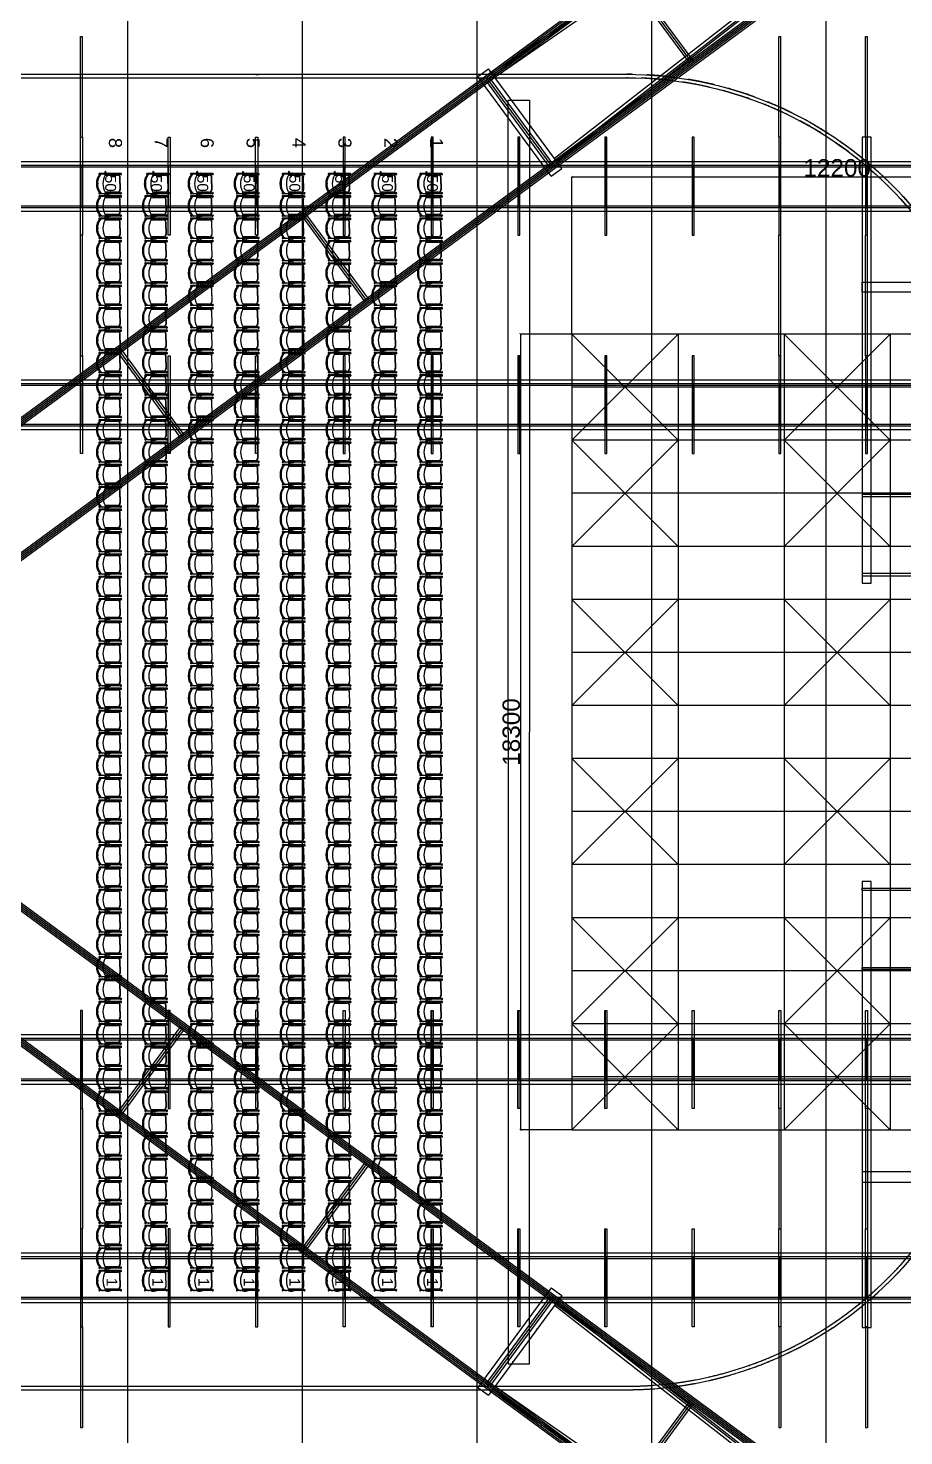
# Model space of a CAD drawing. Header units: millimetres. Extents: x -76108 to 202332, y 27411 to 140378.
# Drawn here: x 126506 to 146641, y 67913 to 100288 of the extents above; entities that cross this region are included whole.
import ezdxf

# ---------------------------------------------------------------- set-up
doc = ezdxf.new("R2010")
doc.units = ezdxf.units.MM
doc.header["$LTSCALE"] = 100
doc.linetypes.add('HIDDEN', pattern=[9.525, 6.35, -3.175])
doc.layers.get('0').update_dxf_attribs({"linetype": 'CONTINUOUS'})
doc.layers.get('Defpoints').update_dxf_attribs({"linetype": 'CONTINUOUS'})
for name, color, linetype in [('BELYS_BRYGGA', 7, 'CONTINUOUS'), ('LINFACKVERK', 84, 'CONTINUOUS'), ('LINOR_HÄNG', 40, 'CONTINUOUS'), ('Parkettstolar', 8, 'CONTINUOUS'), ('RINK', 5, 'CONTINUOUS'), ('STAGE 1', 4, 'CONTINUOUS')]:
    doc.layers.add(name, color=color, linetype=linetype)
doc.styles.add('ARIAL', font='arial.ttf')
doc.dimstyles.new('POINT-BH90', dxfattribs={"dimtxt": 250, "dimasz": 50, "dimexe": 2, "dimexo": 1.5, "dimgap": 2, "dimtad": 1, "dimdec": 0, "dimzin": 0, "dimdsep": 46, "dimtxsty": 'STANDARD', "dimblk1": 'ARCHTICK', "dimblk2": 'ARCHTICK', "dimsah": 1, "dimcen": 1.5, "dimadec": 0, "dimazin": 0, "dimtfac": 1, "dimtdec": 0, "dimtix": 1, "dimtmove": 0, "dimatfit": 3, "dimldrblk": 'ARCHTICK', "dimfxl": 1, "dimtolj": 1, "dimtzin": 0, "dimarcsym": 0})

# ---------------------------------------------------------------- blocks, each defined once
blk = doc.blocks.new('sarg')
at = {"layer": 'RINK'}
blk.add_line((131800, 99214), (131740, 99214), dxfattribs=at)
for points in [[(118753, 99226), (140269, 99226, -0.414214), (148849, 90646), (148849, 84100)], [(118753, 99146), (140269, 99146, -0.414214), (148769, 90646), (148769, 84100)], [(118753, 69054), (140269, 69054, 0.414214), (148769, 77554), (148769, 84100)], [(118753, 68974), (140269, 68974, 0.414214), (148849, 77554), (148849, 84100)]]:
    blk.add_lwpolyline(points, format="xyb", dxfattribs=at)
blk = doc.blocks.new('Parkettstolar')
at = {"layer": 'Parkettstolar'}
for p, q in [((3011, 1643), (3011, 1605)), ((3012, 1676), (3012, 1692)), ((3012, 1674), (3012, 1675)), ((3012, 1675), (3014, 1675)), ((3014, 1674), (3012, 1674)), ((3012, 1674), (3012, 1665)), ((3013, 1648), (3013, 1650)), ((3013, 1642), (3013, 1598)), ((3014, 1675), (3014, 1666)), ((3020, 1695), (3015, 1695)), ((3020, 1678), (3015, 1678)), ((3020, 1676), (3015, 1676)), ((3016, 1665), (3015, 1665)), ((3016, 1663), (3015, 1663)), ((3016, 1604), (3016, 1644)), ((3020, 1670), (3018, 1670)), ((3018, 1670), (3018, 1660)), ((3020, 1754), (3020, 1808)), ((3020, 1578), (3020, 1754)), ((3026, 1754), (3025, 1732)), ((3025, 1732), (3029, 1690)), ((3039, 1680), (3042, 1680)), ((3042, 1680), (3053, 1686)), ((3042, 1680), (3042, 1566)), ((3047, 1683), (3047, 1565)), ((3053, 1400), (3053, 1685)), ((3448, 1685), (3448, 1400)), ((3453, 1683), (3453, 1400)), ((3460, 1680), (3460, 1660)), ((3460, 1660), (3460, 1648)), ((3460, 1648), (3460, 1566)), ((3476, 1732), (3471, 1690)), ((3474, 1754), (3476, 1732)), ((3482, 1808), (3482, 1811)), ((3482, 1754), (3482, 1808)), ((3482, 1334), (3482, 1754)), ((3482, 1695), (3487, 1695)), ((3482, 1678), (3487, 1678)), ((3482, 1676), (3487, 1676)), ((3482, 1670), (3484, 1670)), ((3484, 1670), (3484, 1659)), ((3484, 1659), (3484, 1657)), ((3484, 1657), (3484, 1658)), ((3484, 1658), (3486, 1651)), ((3486, 1661), (3487, 1661)), ((3486, 1651), (3486, 1650)), ((3486, 1650), (3489, 1642)), ((3486, 1644), (3486, 1604)), ((3488, 1662), (3488, 1675)), ((3489, 1642), (3489, 1601)), ((3490, 1692), (3490, 1692)), ((3490, 1692), (3490, 1662)), ((3490, 1683), (3529, 1683)), ((3529, 1675), (3490, 1675)), ((3490, 1642), (3490, 1605)), ((3529, 1683), (3530, 1685)), ((3529, 1683), (3529, 1675)), ((3530, 1685), (3532, 1685)), ((3530, 1673), (3530, 1675)), ((3532, 1673), (3530, 1673)), ((3532, 1685), (3532, 1673)), ((3016, 1604), (3016, 1602)), ((3016, 1604), (3016, 1596)), ((3016, 1602), (3018, 1598)), ((3016, 1596), (3016, 1594)), ((3016, 1594), (3017, 1592)), ((3018, 1328), (3017, 1318)), ((3018, 1598), (3018, 1598)), ((3019, 1595), (3018, 1598)), ((3018, 1598), (3018, 1598)), ((3018, 1578), (3018, 1581)), ((3020, 1578), (3018, 1578)), ((3020, 1593), (3019, 1595)), ((3020, 1330), (3020, 1578)), ((3042, 1566), (3045, 1566)), ((3042, 1566), (3045, 1566)), ((3042, 1551), (3042, 1421)), ((3042, 1551), (3045, 1551)), ((3042, 1421), (3048, 1421)), ((3048, 1406), (3042, 1406)), ((3042, 1406), (3042, 1334)), ((3043, 1328), (3044, 1318)), ((3047, 1565), (3048, 1554)), ((3048, 1554), (3048, 1400)), ((3048, 1421), (3048, 1406)), ((3251, 1345), (3108, 1345)), ((3251, 1339), (3108, 1339)), ((3251, 1345), (3393, 1345)), ((3251, 1339), (3393, 1339)), ((3460, 1421), (3453, 1421)), ((3460, 1406), (3453, 1406)), ((3460, 1566), (3456, 1566)), ((3460, 1551), (3456, 1551)), ((3460, 1551), (3460, 1421)), ((3460, 1406), (3460, 1334)), ((3482, 1578), (3484, 1578)), ((3484, 1585), (3486, 1588)), ((3484, 1581), (3484, 1585)), ((3484, 1578), (3484, 1581)), ((3486, 1604), (3486, 1596)), ((3489, 1601), (3489, 1600)), ((3489, 1600), (3489, 1598))]:
    blk.add_line(p, q, dxfattribs=at)
for centre, radius, start, end in [((3020, 1643), 9.19, 146.7182, 182.4042), ((3015, 1692), 2.94, 10.2041, 178.2306), ((3015, 1675), 3.06, 89.685, 165.2026), ((3014, 1666), 2.82, 169.7616, 273.4), ((3033, 1650), 20, 147.6896, 181.398), ((3031, 1642), 18, 149.4013, 179.8709), ((3015, 1675), 0.944, 86.581, 179.3999), ((3015, 1666), 1, 177.8608, 269.9018), ((3030, 1817), 14.6, 339.0012, 226.6339), ((2943, 1679), 77.3, 338.7375, 344.3392), ((3022, 1662), 6.85, 135.5881, 222.5879), ((3015, 1666), 1, 4.0925, 6.3343), ((3027, 1643), 11.2, 137.1892, 182.2417), ((3031, 1654), 12.9, 152.1729, 207.8271), ((3031, 1811), 11.4, 358.7056, 193.6586), ((3030, 1810), 11.1, 356.9282, 192.8049), ((3115, 1749), 95.1, 139.6505, 176.827), ((3114, 1730), 90.6, 129.0891, 164.8727), ((3041, 1692), 12.8, 192.9605, 258.7149), ((3235, 1595), 289, 86.8088, 131.8299), ((3249, 1330), 406, 60.7801, 118.9322), ((3251, 1522), 340, 55.2185, 124.7815), ((3250, 2127), 279, 256.5612, 283.5019), ((3251, 2096), 246, 256.6758, 283.3239), ((3271, 1608), 276, 46.9279, 94.2403), ((3396, 1737), 79.6, 356.0088, 52.6561), ((3458, 1694), 13.7, 218.2017, 342.8594), ((3472, 1817), 14.6, 313.3596, 200.9615), ((3470, 1654), 12, 150.697, 209.303), ((3470, 1811), 11.4, 346.3414, 181.2945), ((3471, 1810), 11.1, 347.1951, 183.0733), ((3410, 1758), 72.1, 356.9817, 46.0988), ((3470, 1654), 13.4, 333.3232, 26.6768), ((3478, 1662), 7.65, 325.6086, 43.2562), ((3486, 1663), 3.37, 267.0115, 351.1158), ((3467, 1649), 21.8, 356.3589, 30.3536), ((3487, 1692), 2.86, 359.7149, 92.7369), ((3487, 1675), 3, 3.022, 90), ((3487, 1675), 0.847, 352.0346, 100.9875), ((3487, 1662), 0.947, 266.7935, 0.1845), ((3479, 1642), 11.5, 2.5458, 30.6741), ((3019, 1605), 8.32, 176.4708, 215.1415), ((3035, 1599), 22, 182.8524, 210.856), ((3022, 1586), 7, 165.4392, 225.5287), ((2998, 1579), 19.5, 3.1779, 25.5091), ((3007, 1584), 12.1, 3.557, 41.6171), ((3024, 1559), 6.43, 132.4532, 227.5468), ((3031, 1319), 13.5, 184.5117, 355.4883), ((3031, 1327), 13.6, 150.8768, 177.3617), ((3022, 1586), 7, 238.2479, 238.3272), ((3031, 1331), 11.1, 172.6008, 7.3992), ((3031, 1332), 11, 181.2841, 5.9482), ((3029, 1327), 14.6, 1.8626, 28.3475), ((3045, 1563), 3, 336.9468, 90), ((3045, 1554), 3, 270, 0), ((3109, 1400), 61.1, 179.6473, 271.0065), ((3108, 1400), 55, 180.06, 275.617), ((3391, 1400), 61.7, 268.4245, 358.3725), ((3392, 1401), 55.8, 269.165, 359.1076), ((3456, 1563), 3.66, 96.2783, 158.2598), ((3457, 1556), 4.53, 162.9156, 163.7685), ((3457, 1556), 4.53, 197.0844, 252.9156), ((3525, 1315), 68.1, 164.505, 177.9188), ((3471, 1319), 13.5, 184.5117, 355.4883), ((3471, 1332), 11.1, 173.4052, 10.3942), ((3489, 1593), 7.79, 137.8878, 183.1821), ((3494, 1583), 12.1, 146.1221, 185.0522), ((3477, 1559), 6.8, 316.2443, 44.5117), ((3437, 1319), 46.8, 359.0072, 18.569), ((3476, 1604), 9.58, 318.3404, 358.7868), ((3477, 1596), 9.01, 321.0699, 0), ((3478, 1586), 7.42, 317.6042, 13.8425), ((3466, 1599), 22.2, 329.5762, 3.3915), ((3481, 1606), 9.5, 329.1251, 4.7825)]:
    blk.add_arc(centre, radius, start, end, dxfattribs=at)
blk = doc.blocks.new('_ARCHTICK')
at = {"color": 0, "linetype": 'ByBlock', "const_width": 0.15}
blk.add_lwpolyline([(-0.5, -0.5), (0.5, 0.5)], dxfattribs=at)
blk = doc.blocks.new('*D66')
at = {"layer": 'Defpoints', "color": 0, "transparency": 16777216}
for p in [(151209, 96867), (139009, 93250), (151209, 93250)]:
    blk.add_point(p, dxfattribs=at)
at = {"layer": 'STAGE 1', "color": 0, "lineweight": -2, "transparency": 16777216}
for p, q in [((139009, 93252), (139009, 96869)), ((139009, 96867), (151209, 96867)), ((151209, 93252), (151209, 96869))]:
    blk.add_line(p, q, dxfattribs=at)
at = {"layer": 'STAGE 1', "color": 0, "lineweight": -2, "transparency": 16777216, "xscale": 50, "yscale": 50, "zscale": 50, "rotation": 180}
blk.add_blockref('_ARCHTICK', (139009, 96867), dxfattribs=at)
at = {"layer": 'STAGE 1', "color": 0, "lineweight": -2, "transparency": 16777216, "xscale": 50, "yscale": 50, "zscale": 50}
blk.add_blockref('_ARCHTICK', (151209, 96867), dxfattribs=at)
at = {"layer": 'STAGE 1', "color": 0, "transparency": 16777216, "insert": (145109, 97073), "char_height": 250, "attachment_point": 5, "style": 'ARIAL'}
blk.add_mtext('\\A1;{\\H1.6x;12200}', dxfattribs=at)
blk = doc.blocks.new('*D67')
at = {"layer": 'Defpoints', "color": 0, "transparency": 16777216}
for p in [(139009, 93250), (137823, 74950), (139009, 74950)]:
    blk.add_point(p, dxfattribs=at)
at = {"layer": 'STAGE 1', "color": 0, "lineweight": -2, "transparency": 16777216}
for p, q in [((139007, 93250), (137821, 93250)), ((137823, 93250), (137823, 74950)), ((139007, 74950), (137821, 74950))]:
    blk.add_line(p, q, dxfattribs=at)
at = {"layer": 'STAGE 1', "color": 0, "lineweight": -2, "transparency": 16777216, "xscale": 50, "yscale": 50, "zscale": 50}
for p, rotation in [((137823, 93250), 90), ((137823, 74950), 270)]:
    blk.add_blockref('_ARCHTICK', p, dxfattribs=dict(at, rotation=rotation))
at = {"layer": 'STAGE 1', "color": 0, "transparency": 16777216, "insert": (137616, 84100), "char_height": 250, "attachment_point": 5, "rotation": 90, "style": 'ARIAL'}
blk.add_mtext('\\A1;{\\H1.6x;18300}', dxfattribs=at)

msp = doc.modelspace()

# ---------------------------------------------------------------- linework, layer by layer
at = {"layer": 'BELYS_BRYGGA'}
for p, q in [((127711.2, 97777), (127711.2, 100093.7)), ((127711.2, 100093.7), (127759.2, 100093.7)), ((127759.2, 97777), (127759.2, 100093.7)), ((143766.7, 97777), (143766.7, 100093.7)), ((143766.7, 100093.7), (143814.7, 100093.7)), ((143814.7, 97777), (143814.7, 100093.7)), ((145760.1, 97777), (145760.1, 100093.7)), ((145760.1, 100093.7), (145808.1, 100093.7)), ((145808.1, 97777), (145808.1, 100093.7)), ((135778.7, 97777), (135778.7, 97135.5)), ((137775.8, 97777), (137775.8, 97135.5)), ((139772.9, 97777), (139772.9, 97135.5)), ((87542.7, 97135.5), (149813, 97135.5)), ((87692.2, 97223.4), (149813, 97223.4)), ((127724.6, 96165), (127724.6, 97135.5)), ((129736.8, 96165), (129736.8, 97135.5)), ((131749.1, 96165), (131749.1, 97135.5)), ((133782.6, 96165), (133782.6, 97135.5)), ((135793.1, 96165), (135793.1, 97135.5)), ((137790.2, 96165), (137790.2, 97135.5)), ((139787.3, 96165), (139787.3, 97135.5)), ((141786.9, 96165), (141786.9, 97135.5)), ((143780.3, 96165), (143780.3, 97135.5)), ((145773.7, 96165), (145773.7, 97135.5)), ((87692.2, 97095.6), (149813, 97095.6)), ((87542.7, 96165), (149813, 96165)), ((87692.2, 96204.9), (149813, 96204.9)), ((135778.7, 95523.5), (135778.7, 96165)), ((137775.8, 95523.5), (137775.8, 96165)), ((139772.9, 95523.5), (139772.9, 96165)), ((87692.2, 96077.1), (149813, 96077.1)), ((127711.2, 92755.3), (127711.2, 95523.5)), ((127759.2, 92755.3), (127759.2, 95523.5)), ((143766.7, 92755.3), (143766.7, 95523.5)), ((143814.7, 92755.3), (143814.7, 95523.5)), ((145760.1, 92755.3), (145760.1, 95523.5)), ((145808.1, 92755.3), (145808.1, 95523.5)), ((135778.7, 92755.3), (135778.7, 92113.8)), ((137775.8, 92755.3), (137775.8, 92113.8)), ((139772.9, 92755.3), (139772.9, 92113.8)), ((87542.7, 92113.8), (149813, 92113.8)), ((87692.2, 92201.7), (149813, 92201.7)), ((87692.2, 92073.9), (149813, 92073.9)), ((127724.6, 91143.3), (127724.6, 92113.8)), ((129736.8, 91143.3), (129736.8, 92113.8)), ((131749.1, 91143.3), (131749.1, 92113.8)), ((133782.6, 91143.3), (133782.6, 92113.8)), ((135793.1, 91143.3), (135793.1, 92113.8)), ((137790.2, 91143.3), (137790.2, 92113.8)), ((139787.3, 91143.3), (139787.3, 92113.8)), ((141786.9, 91143.3), (141786.9, 92113.8)), ((143780.3, 91143.3), (143780.3, 92113.8)), ((145773.7, 91143.3), (145773.7, 92113.8)), ((87542.7, 91143.3), (149813, 91143.3)), ((87692.2, 91183.3), (149813, 91183.3)), ((87692.2, 91055.4), (149813, 91055.4)), ((135778.7, 90501.8), (135778.7, 91143.3)), ((137775.8, 90501.8), (137775.8, 91143.3)), ((139772.9, 90501.8), (139772.9, 91143.3)), ((135778.7, 77698.2), (135778.7, 77056.7)), ((137775.8, 77698.2), (137775.8, 77056.7)), ((139772.9, 77698.2), (139772.9, 77056.7)), ((87542.7, 77056.7), (149813, 77056.7)), ((87692.2, 77144.6), (149813, 77144.6)), ((127724.6, 77056.7), (127724.6, 76086.2)), ((129736.8, 77056.7), (129736.8, 76086.2)), ((131749.1, 77056.7), (131749.1, 76086.2)), ((133782.6, 77056.7), (133782.6, 76086.2)), ((135793.1, 77056.7), (135793.1, 76086.2)), ((137790.2, 77056.7), (137790.2, 76086.2)), ((139787.3, 77056.7), (139787.3, 76086.2)), ((141786.9, 77056.7), (141786.9, 76086.2)), ((143780.3, 77056.7), (143780.3, 76086.2)), ((145773.7, 77056.7), (145773.7, 76086.2)), ((87692.2, 77016.7), (149813, 77016.7)), ((87542.7, 76086.2), (149813, 76086.2)), ((87692.2, 76126.1), (149813, 76126.1)), ((135778.7, 75444.7), (135778.7, 76086.2)), ((137775.8, 75444.7), (137775.8, 76086.2)), ((139772.9, 75444.7), (139772.9, 76086.2)), ((87692.2, 75998.3), (149813, 75998.3)), ((127711.2, 75444.7), (127711.2, 72676.5)), ((127759.2, 75444.7), (127759.2, 72676.5)), ((143766.7, 75444.7), (143766.7, 72676.5)), ((143814.7, 75444.7), (143814.7, 72676.5)), ((145760.1, 75444.7), (145760.1, 72676.5)), ((145808.1, 75444.7), (145808.1, 72676.5)), ((135778.7, 72676.5), (135778.7, 72035)), ((137775.8, 72676.5), (137775.8, 72035)), ((139772.9, 72676.5), (139772.9, 72035)), ((87542.7, 72035), (149813, 72035)), ((87692.2, 72122.9), (149813, 72122.9)), ((87692.2, 71995.1), (149813, 71995.1)), ((127724.6, 72035), (127724.6, 71064.5)), ((129736.8, 72035), (129736.8, 71064.5)), ((131749.1, 72035), (131749.1, 71064.5)), ((133782.6, 72035), (133782.6, 71064.5)), ((135793.1, 72035), (135793.1, 71064.5)), ((137790.2, 72035), (137790.2, 71064.5)), ((139787.3, 72035), (139787.3, 71064.5)), ((141786.9, 72035), (141786.9, 71064.5)), ((143780.3, 72035), (143780.3, 71064.5)), ((145773.7, 72035), (145773.7, 71064.5)), ((87542.7, 71064.5), (149813, 71064.5)), ((87692.2, 71104.4), (149813, 71104.4)), ((87692.2, 70976.6), (149813, 70976.6)), ((135778.7, 70423), (135778.7, 71064.5)), ((137775.8, 70423), (137775.8, 71064.5)), ((139772.9, 70423), (139772.9, 71064.5)), ((127711.2, 70423), (127711.2, 68106.3)), ((127759.2, 70423), (127759.2, 68106.3)), ((143766.7, 70423), (143766.7, 68106.3)), ((143814.7, 70423), (143814.7, 68106.3)), ((145760.1, 70423), (145760.1, 68106.3)), ((145808.1, 70423), (145808.1, 68106.3)), ((127711.2, 68106.3), (127759.2, 68106.3)), ((143766.7, 68106.3), (143814.7, 68106.3)), ((145760.1, 68106.3), (145808.1, 68106.3))]:
    msp.add_line(p, q, dxfattribs=at)
for points in [[(137544, 84100), (137544, 98631), (138036.5, 98631), (138036.5, 84100)], [(137544, 84100), (137544, 69569), (138036.5, 69569), (138036.5, 84100)]]:
    msp.add_lwpolyline(points, dxfattribs=at)
for points in [[(127711.2, 97777), (127759.2, 97777), (127759.2, 95523.5), (127711.2, 95523.5)], [(129723.5, 97777), (129771.5, 97777), (129771.5, 95523.5), (129723.5, 95523.5)], [(131735.7, 97777), (131783.7, 97777), (131783.7, 95523.5), (131735.7, 95523.5)], [(133796, 97777), (133748, 97777), (133748, 95523.5), (133796, 95523.5)], [(135817.1, 97777), (135769.1, 97777), (135769.1, 95523.5), (135817.1, 95523.5)], [(137814.2, 97777), (137766.2, 97777), (137766.2, 95523.5), (137814.2, 95523.5)], [(139811.3, 97777), (139763.3, 97777), (139763.3, 95523.5), (139811.3, 95523.5)], [(141821.3, 97777), (141773.4, 97777), (141773.4, 95523.5), (141821.3, 95523.5)], [(143814.7, 97777), (143766.7, 97777), (143766.7, 95523.5), (143814.7, 95523.5)], [(145681.6, 97777), (145681.6, 87520.7), (145886.6, 87520.7), (145886.6, 97777)], [(145808.1, 97777), (145760.1, 97777), (145760.1, 95523.5), (145808.1, 95523.5)], [(151580.5, 94215.9), (145686.4, 94215.9), (145686.4, 94449.4), (151580.5, 94449.4)], [(127711.2, 92755.3), (127759.2, 92755.3), (127759.2, 90501.8), (127711.2, 90501.8)], [(129723.5, 92755.3), (129771.5, 92755.3), (129771.5, 90501.8), (129723.5, 90501.8)], [(131735.7, 92755.3), (131783.7, 92755.3), (131783.7, 90501.8), (131735.7, 90501.8)], [(133796, 92755.3), (133748, 92755.3), (133748, 90501.8), (133796, 90501.8)], [(135817.1, 92755.3), (135769.1, 92755.3), (135769.1, 90501.8), (135817.1, 90501.8)], [(137814.2, 92755.3), (137766.2, 92755.3), (137766.2, 90501.8), (137814.2, 90501.8)], [(139811.3, 92755.3), (139763.3, 92755.3), (139763.3, 90501.8), (139811.3, 90501.8)], [(141821.3, 92755.3), (141773.4, 92755.3), (141773.4, 90501.8), (141821.3, 90501.8)], [(143814.7, 92755.3), (143766.7, 92755.3), (143766.7, 90501.8), (143814.7, 90501.8)], [(145808.1, 92755.3), (145760.1, 92755.3), (145760.1, 90501.8), (145808.1, 90501.8)], [(145681.6, 89563.9), (145681.6, 89515.9), (154064.6, 89515.9), (154064.6, 89563.9)], [(145681.6, 87742), (145681.6, 87694), (154064.6, 87694), (154064.6, 87742)], [(145681.6, 80661.6), (145681.6, 70405.2), (145886.6, 70405.2), (145886.6, 80661.6)], [(145681.6, 80458), (145681.6, 80506), (154064.6, 80506), (154064.6, 80458)], [(145681.6, 78636.1), (145681.6, 78684.1), (154064.6, 78684.1), (154064.6, 78636.1)], [(127711.2, 75444.7), (127759.2, 75444.7), (127759.2, 77698.2), (127711.2, 77698.2)], [(129723.5, 75444.7), (129771.5, 75444.7), (129771.5, 77698.2), (129723.5, 77698.2)], [(131735.7, 75444.7), (131783.7, 75444.7), (131783.7, 77698.2), (131735.7, 77698.2)], [(133796, 75444.7), (133748, 75444.7), (133748, 77698.2), (133796, 77698.2)], [(135817.1, 75444.7), (135769.1, 75444.7), (135769.1, 77698.2), (135817.1, 77698.2)], [(137814.2, 75444.7), (137766.2, 75444.7), (137766.2, 77698.2), (137814.2, 77698.2)], [(139811.3, 75444.7), (139763.3, 75444.7), (139763.3, 77698.2), (139811.3, 77698.2)], [(141821.3, 75444.7), (141773.4, 75444.7), (141773.4, 77698.2), (141821.3, 77698.2)], [(143814.7, 75444.7), (143766.7, 75444.7), (143766.7, 77698.2), (143814.7, 77698.2)], [(145808.1, 75444.7), (145760.1, 75444.7), (145760.1, 77698.2), (145808.1, 77698.2)], [(151580.5, 73984.1), (145686.4, 73984.1), (145686.4, 73750.6), (151580.5, 73750.6)], [(127711.2, 70423), (127759.2, 70423), (127759.2, 72676.5), (127711.2, 72676.5)], [(129723.5, 70423), (129771.5, 70423), (129771.5, 72676.5), (129723.5, 72676.5)], [(131735.7, 70423), (131783.7, 70423), (131783.7, 72676.5), (131735.7, 72676.5)], [(133796, 70423), (133748, 70423), (133748, 72676.5), (133796, 72676.5)], [(135817.1, 70423), (135769.1, 70423), (135769.1, 72676.5), (135817.1, 72676.5)], [(137814.2, 70423), (137766.2, 70423), (137766.2, 72676.5), (137814.2, 72676.5)], [(139811.3, 70423), (139763.3, 70423), (139763.3, 72676.5), (139811.3, 72676.5)], [(141821.3, 70423), (141773.4, 70423), (141773.4, 72676.5), (141821.3, 72676.5)], [(143814.7, 70423), (143766.7, 70423), (143766.7, 72676.5), (143814.7, 72676.5)], [(145808.1, 70423), (145760.1, 70423), (145760.1, 72676.5), (145808.1, 72676.5)]]:
    msp.add_lwpolyline(points, close=True, dxfattribs=at)
at = {"layer": 'LINFACKVERK'}
for p, q in [((160195.4, 116222.7), (75740.7, 54110.9)), ((160217.4, 116192.8), (75762.7, 54081)), ((160239.4, 116162.9), (75784.6, 54051.1)), ((160261.4, 116133), (75806.6, 54021.2)), ((160283.4, 116103.1), (75828.6, 53991.3)), ((161676.6, 53991.3), (77221.8, 116103.1)), ((161698.6, 54021.2), (77243.8, 116133)), ((161720.6, 54051.1), (77265.8, 116162.9)), ((161742.6, 54081), (77287.8, 116192.8)), ((161764.6, 54110.9), (77309.8, 116222.7)), ((160693.1, 115546.1), (137169.2, 99242.1)), ((160722.7, 115505.8), (137191.2, 99212.2)), ((160752.3, 115465.5), (137235.1, 99152.4)), ((161185.7, 114876.2), (138606.4, 97287.9)), ((161215.3, 114835.9), (138650.3, 97228.1)), ((161245, 114795.6), (138672.3, 97198.2)), ((160195.4, 51977.3), (75740.7, 114089.1)), ((160217.4, 52007.2), (75762.7, 114119)), ((160239.4, 52037.1), (75784.6, 114148.9)), ((160261.4, 52067), (75806.6, 114178.8)), ((160283.4, 52096.9), (75828.6, 114208.7)), ((161676.6, 114208.7), (77221.8, 52096.9)), ((161698.6, 114178.8), (77243.8, 52067)), ((161720.6, 114148.9), (77265.8, 52037.1)), ((161742.6, 114119), (77287.8, 52007.2)), ((161764.6, 114089.1), (77309.8, 51977.3)), ((141716.5, 99483), (140257.3, 101467.1)), ((141756.7, 99512.7), (140297.5, 101496.8)), ((141797, 99542.3), (140337.8, 101526.4)), ((136846.3, 99174.8), (137087.9, 99352.5)), ((138533.9, 96880.1), (136846.3, 99174.8)), ((138489.2, 97109.6), (137030, 99093.7)), ((138529.5, 97139.2), (137070.3, 99123.3)), ((138775.5, 97057.9), (137087.9, 99352.5)), ((138569.8, 97168.8), (137110.6, 99152.9)), ((138533.9, 96880.1), (138775.5, 97057.9)), ((134255.7, 93996.1), (132796.5, 95980.2)), ((134296, 94025.7), (132836.8, 96009.8)), ((134336.3, 94055.3), (132877.1, 96039.4)), ((130092.5, 90934.3), (128633.3, 92918.4)), ((130012, 90875), (128552.8, 92859.1)), ((130052.2, 90904.7), (128593, 92888.7)), ((130012, 77325), (128552.8, 75340.9)), ((130052.2, 77295.3), (128593, 75311.3)), ((130092.5, 77265.7), (128633.3, 75281.6)), ((134255.7, 74203.9), (132796.5, 72219.8)), ((134296, 74174.3), (132836.8, 72190.2)), ((134336.3, 74144.7), (132877.1, 72160.6)), ((138533.9, 71319.9), (136846.3, 69025.2)), ((138533.9, 71319.9), (138775.5, 71142.1)), ((138489.2, 71090.4), (137030, 69106.3)), ((138529.5, 71060.8), (137070.3, 69076.7)), ((138775.5, 71142.1), (137087.9, 68847.5)), ((138569.8, 71031.2), (137110.6, 69047.1)), ((161185.7, 53323.8), (138606.4, 70912.1)), ((161215.3, 53364.1), (138650.3, 70971.9)), ((161245, 53404.4), (138672.3, 71001.8)), ((136846.3, 69025.2), (137087.9, 68847.5)), ((160722.7, 52694.2), (137191.2, 68987.8)), ((160752.3, 52734.5), (137235.1, 69047.6)), ((160693.1, 52653.9), (137169.2, 68957.9)), ((141716.5, 68717), (140257.3, 66732.9)), ((141756.7, 68687.3), (140297.5, 66703.2)), ((141797, 68657.7), (140337.8, 66673.6))]:
    msp.add_line(p, q, dxfattribs=at)
for p in [(137650.5, 98587.6), (138213, 97822.7), (138213, 70377.3), (137650.5, 69612.4)]:
    msp.add_point(p, dxfattribs=at)
at = {"layer": 'LINOR_HÄNG'}
for p, q in [((128790.1, 136831.3), (128790.1, 31368.7)), ((132805.1, 135765.9), (132805.1, 32434.1)), ((136820.1, 134557.3), (136820.1, 33642.7)), ((140835.1, 132723), (140835.1, 35477)), ((144850.1, 130730.1), (144850.1, 37469.9))]:
    msp.add_line(p, q, dxfattribs=at)
at = {"layer": 'RINK', "linetype": 'HIDDEN'}
for points in [[(118752.6, 99226.5), (140268.6, 99226.5, -0.4142136), (148848.6, 90646.5), (148848.6, 84100)], [(118752.6, 99146.5), (140268.6, 99146.5, -0.4142136), (148768.6, 90646.5), (148768.6, 84100)], [(118752.6, 69053.5), (140268.6, 69053.5, 0.4142136), (148768.6, 77553.5), (148768.6, 84100)], [(118752.6, 68973.5), (140268.6, 68973.5, 0.4142136), (148848.6, 77553.5), (148848.6, 84100)]]:
    msp.add_lwpolyline(points, format="xyb", dxfattribs=at)
at = {"layer": 'STAGE 1'}
for p, q in [((139008.6, 93250), (139008.6, 74950)), ((151208.6, 93250), (139008.6, 93250)), ((139008.6, 93250), (141448.6, 90810)), ((139008.6, 90810), (141448.6, 93250)), ((139008.6, 93250), (139008.6, 84100)), ((141448.6, 93250), (141448.6, 74950)), ((143888.6, 93250), (143888.6, 74950)), ((143888.6, 93250), (146328.6, 90810)), ((143888.6, 90810), (146328.6, 93250)), ((146328.6, 93250), (146328.6, 74950)), ((151208.6, 92030), (139008.6, 92030)), ((151208.6, 90810), (139008.6, 90810)), ((139008.6, 90810), (141448.6, 88370)), ((139008.6, 88370), (141448.6, 90810)), ((143888.6, 90810), (146328.6, 88370)), ((143888.6, 88370), (146328.6, 90810)), ((151208.6, 89590), (139008.6, 89590)), ((151208.6, 88370), (139008.6, 88370)), ((151208.6, 87150), (139008.6, 87150)), ((139008.6, 87150), (141448.6, 84710)), ((139008.6, 84710), (141448.6, 87150)), ((143888.6, 87150), (146328.6, 84710)), ((143888.6, 84710), (146328.6, 87150)), ((151208.6, 85930), (139008.6, 85930)), ((139008.6, 85320), (139008.6, 84100)), ((151208.6, 84710), (139008.6, 84710)), ((151208.6, 83490), (139008.6, 83490)), ((139008.6, 83490), (141448.6, 81050)), ((139008.6, 81050), (141448.6, 83490)), ((143888.6, 83490), (146328.6, 81050)), ((143888.6, 81050), (146328.6, 83490)), ((151208.6, 82270), (139008.6, 82270)), ((151208.6, 81050), (139008.6, 81050)), ((151208.6, 79830), (139008.6, 79830)), ((139008.6, 79830), (141448.6, 77390)), ((139008.6, 77390), (141448.6, 79830)), ((143888.6, 79830), (146328.6, 77390)), ((143888.6, 77390), (146328.6, 79830)), ((151208.6, 78610), (139008.6, 78610)), ((151208.6, 77390), (139008.6, 77390)), ((139008.6, 77390), (141448.6, 74950)), ((139008.6, 74950), (141448.6, 77390)), ((143888.6, 77390), (146328.6, 74950)), ((143888.6, 74950), (146328.6, 77390)), ((151208.6, 76170), (139008.6, 76170)), ((139008.6, 74950), (151208.6, 74950))]:
    msp.add_line(p, q, dxfattribs=at)

# ---------------------------------------------------------------- block references
at = {"layer": 'Parkettstolar', "color": 116, "true_color": 0x136734, "rotation": 89.99999999999999}
for p in [(129961.5, 93460.7), (131061, 93460.7), (132069.5, 93460.7), (133124.5, 93460.7), (134179.5, 93460.7), (135234.5, 93460.7), (136289.5, 93460.7), (137339.5, 93460.7), (129961.5, 92946.5), (131016.5, 92946.5), (132069.5, 92946.5), (133124.5, 92946.5), (134179.5, 92946.5), (135234.5, 92946.5), (136289.5, 92946.5), (137339.5, 92946.5), (129961.5, 92432.2), (131016.5, 92432.2), (132071.5, 92432.2), (133124.5, 92432.2), (134179.5, 92432.2), (135234.5, 92432.2), (136289.5, 92432.2), (137339.5, 92432.2), (129961.5, 91917.3), (131016.5, 91917.3), (132071.5, 91917.3), (133126.5, 91917.3), (134179.5, 91917.3), (135234.5, 91917.3), (136289.5, 91917.3), (137339.5, 91917.3), (129961.5, 91402.8), (131016.5, 91402.8), (132071.5, 91402.8), (133126.5, 91402.8), (134181.5, 91402.8), (135234.5, 91402.8), (136289.5, 91402.8), (137339.5, 91402.8), (129961.5, 90888.5), (131016.5, 90888.5), (132071.5, 90888.5), (133126.5, 90888.5), (134181.5, 90888.5), (135236.5, 90888.5), (136289.5, 90888.5), (137339.5, 90888.5), (129961.5, 90373.6), (131016.5, 90373.6), (132071.5, 90373.6), (133126.5, 90373.6), (134181.5, 90373.6), (135236.5, 90373.6), (136291.5, 90373.6), (137339.5, 90373.6), (129961.5, 89858.7), (131016.5, 89858.7), (132071.5, 89858.7), (133126.5, 89858.7), (134181.5, 89858.7), (135236.5, 89858.7), (136291.5, 89858.7), (137341.5, 89858.7), (129961.5, 89343.2), (131016.5, 89343.2), (132071.5, 89343.2), (133126.5, 89343.2), (134181.5, 89343.2), (135236.5, 89343.2), (136291.5, 89343.2), (137341.5, 89343.2), (129961.5, 88828.8), (131016.5, 88828.8), (132071.5, 88828.8), (133126.5, 88828.8), (134181.5, 88828.8), (135236.5, 88828.8), (136291.5, 88828.8), (137341.5, 88828.8), (129961.5, 88314), (131016.5, 88314), (132071.5, 88314), (133126.5, 88314), (134181.5, 88314), (135236.5, 88314), (136291.5, 88314), (137341.5, 88314), (129961.5, 87799), (131016.5, 87799), (132071.5, 87799), (133126.5, 87799), (134181.5, 87799), (135236.5, 87799), (136291.5, 87799), (137341.5, 87799), (129961.5, 87284), (131016.5, 87284), (132071.5, 87284), (133126.5, 87284), (134181.5, 87284), (135236.5, 87284), (136291.5, 87284), (137341.5, 87284), (129961.5, 86769), (131016.5, 86769), (132071.5, 86769), (133126.5, 86769), (134181.5, 86769), (135236.5, 86769), (136291.5, 86769), (137341.5, 86769), (129961.5, 86254.7), (131016.5, 86254.7), (132071.5, 86254.7), (133126.5, 86254.7), (134181.5, 86254.7), (135236.5, 86254.7), (136291.5, 86254.7), (137341.5, 86254.7), (129961.5, 85739.8), (131016.5, 85739.8), (132071.5, 85739.8), (133126.5, 85739.8), (134181.5, 85739.8), (135236.5, 85739.8), (136291.5, 85739.8), (137341.5, 85739.8), (129961.5, 85225.5), (131016.5, 85225.5), (132071.5, 85225.5), (133126.5, 85225.5), (134181.5, 85225.5), (135236.5, 85225.5), (136291.5, 85225.5), (137341.5, 85225.5), (129961.5, 84711.3), (131016.5, 84711.3), (132071.5, 84711.3), (133126.5, 84711.3), (134181.5, 84711.3), (135236.5, 84711.3), (136291.5, 84711.3), (137341.5, 84711.3), (129961.5, 84196.5), (131016.5, 84196.5), (132071.5, 84196.5), (133126.5, 84196.5), (134181.5, 84196.5), (135236.5, 84196.5), (136291.5, 84196.5), (137341.5, 84196.5), (129961.5, 83682.3), (131016.5, 83682.3), (132071.5, 83682.3), (133126.5, 83682.3), (134181.5, 83682.3), (135236.5, 83682.3), (136291.5, 83682.3), (137341.5, 83682.3), (129961.5, 83167.5), (131016.5, 83167.5), (132071.5, 83167.5), (133126.5, 83167.5), (134181.5, 83167.5), (135236.5, 83167.5), (136291.5, 83167.5), (137341.5, 83167.5), (129961.5, 82653.7), (131016.5, 82653.7), (132071.5, 82653.7), (133126.5, 82653.7), (134181.5, 82653.7), (135236.5, 82653.7), (136291.5, 82653.7), (137341.5, 82653.7), (129961.5, 82139.5), (131016.5, 82139.5), (132071.5, 82139.5), (133126.5, 82139.5), (134181.5, 82139.5), (135236.5, 82139.5), (136291.5, 82139.5), (137341.5, 82139.5), (129961.5, 81625.1), (131016.5, 81625.1), (132071.5, 81625.1), (133126.5, 81625.1), (134181.5, 81625.1), (135236.5, 81625.1), (136291.5, 81625.1), (137341.5, 81625.1), (129961.5, 81110.2), (131016.5, 81110.2), (132071.5, 81110.2), (133126.5, 81110.2), (134181.5, 81110.2), (135236.5, 81110.2), (136291.5, 81110.2), (137341.5, 81110.2), (129961.5, 80595.4), (131016.5, 80595.4), (132071.5, 80595.4), (133126.5, 80595.4), (134181.5, 80595.4), (135236.5, 80595.4), (136291.5, 80595.4), (137341.5, 80595.4), (129961.5, 80080.3), (131016.5, 80080.3), (132071.5, 80080.3), (133126.5, 80080.3), (134181.5, 80080.3), (135236.5, 80080.3), (136291.5, 80080.3), (137341.5, 80080.3), (129961.5, 79566), (131016.5, 79566), (132071.5, 79566), (133126.5, 79566), (134181.5, 79566), (135236.5, 79566), (136291.5, 79566), (137341.5, 79566), (129961.5, 79051.7), (131016.5, 79051.7), (132071.5, 79051.7), (133126.5, 79051.7), (134181.5, 79051.7), (135236.5, 79051.7), (136291.5, 79051.7), (137341.5, 79051.7), (129961.5, 78537.4), (131016.5, 78537.4), (132071.5, 78537.4), (133126.5, 78537.4), (134181.5, 78537.4), (135236.5, 78537.4), (136291.5, 78537.4), (137341.5, 78537.4), (129961.5, 78022.7), (131016.5, 78022.7), (132071.5, 78022.7), (133126.5, 78022.7), (134181.5, 78022.7), (135236.5, 78022.7), (136291.5, 78022.7), (137341.5, 78022.7), (129961.5, 77508.4), (131016.5, 77508.4), (132071.5, 77508.4), (133126.5, 77508.4), (134181.5, 77508.4), (135236.5, 77508.4), (136291.5, 77508.4), (137341.5, 77508.4), (129961.5, 76993.5), (131016.5, 76993.5), (132071.5, 76993.5), (133126.5, 76993.5), (134181.5, 76993.5), (135236.5, 76993.5), (136291.5, 76993.5), (137341.5, 76993.5), (129961.5, 76478.5), (131016.5, 76478.5), (132071.5, 76478.5), (133126.5, 76478.5), (134181.5, 76478.5), (135236.5, 76478.5), (136291.5, 76478.5), (137341.5, 76478.5), (129961.5, 75963.6), (131016.5, 75963.6), (132071.5, 75963.6), (133126.5, 75963.6), (134181.5, 75963.6), (135236.5, 75963.6), (136291.5, 75963.6), (137341.5, 75963.6), (129961.5, 75448.5), (131016.5, 75448.5), (132071.5, 75448.5), (133126.5, 75448.5), (134181.5, 75448.5), (135236.5, 75448.5), (136291.5, 75448.5), (137341.5, 75448.5), (129961.5, 74933.7), (131016.5, 74933.7), (132071.5, 74933.7), (133126.5, 74933.7), (134181.5, 74933.7), (135236.5, 74933.7), (136291.5, 74933.7), (137341.5, 74933.7), (129961.5, 74418.8), (131016.5, 74418.8), (132071.5, 74418.8), (133126.5, 74418.8), (134181.5, 74418.8), (135236.5, 74418.8), (136291.5, 74418.8), (137341.5, 74418.8), (129961.5, 73903.9), (131016.5, 73903.9), (132071.5, 73903.9), (133126.5, 73903.9), (134181.5, 73903.9), (135236.5, 73903.9), (136291.5, 73903.9), (137341.5, 73903.9), (129961.5, 73389.6), (131016.5, 73389.6), (132071.5, 73389.6), (133126.5, 73389.6), (134181.5, 73389.6), (135236.5, 73389.6), (136291.5, 73389.6), (137341.5, 73389.6), (129961.5, 72874.6), (131016.5, 72874.6), (132071.5, 72874.6), (133126.5, 72874.6), (134181.5, 72874.6), (135236.5, 72874.6), (136291.5, 72874.6), (137341.5, 72874.6), (129961.5, 72359.1), (131016.5, 72359.1), (132071.5, 72359.1), (133126.5, 72359.1), (134181.5, 72359.1), (135236.5, 72359.1), (136291.5, 72359.1), (137341.5, 72359.1), (129961.5, 71843.6), (131016.5, 71843.6), (132071.5, 71843.6), (133126.5, 71843.6), (134181.5, 71843.6), (135236.5, 71843.6), (136291.5, 71843.6), (137341.5, 71843.6), (129961.5, 71328.1), (131016.5, 71328.1), (132071.5, 71328.1), (133126.5, 71328.1), (134181.5, 71328.1), (135236.5, 71328.1), (136291.5, 71328.1), (137339.5, 71328.1), (129961.5, 70812.3), (131016.5, 70812.3), (132071.5, 70812.3), (133126.5, 70812.3), (134181.5, 70812.3), (135236.5, 70812.3), (136289.5, 70812.3), (137339.5, 70812.3), (129961.5, 70296.8), (131016.5, 70296.8), (132071.5, 70296.8), (133126.5, 70296.8), (134181.5, 70296.8), (135234.5, 70296.8), (136289.5, 70296.8), (137339.5, 70296.8), (129961.5, 69781.4), (131016.5, 69781.4), (132071.5, 69781.4), (133126.5, 69781.4), (134179.5, 69781.4), (135234.5, 69781.4), (136289.5, 69781.4), (137339.5, 69781.4), (129961.5, 69265.5), (131016.5, 69265.5), (132071.5, 69265.5), (133124.5, 69265.5), (134179.5, 69265.5), (135234.5, 69265.5), (136289.5, 69265.5), (137339.5, 69265.5), (129961.5, 68750.5), (131016.5, 68750.5), (132069.5, 68750.5), (133127.9, 68750.5), (134179.5, 68750.5), (135234.5, 68750.5), (136289.5, 68750.5), (137339.5, 68750.5), (129961.5, 68232.8), (131014.5, 68232.8), (132069.5, 68232.8), (133124.5, 68232.8), (134179.5, 68232.8), (135234.5, 68232.8), (136289.5, 68232.8), (137339.5, 68232.8)]:
    msp.add_blockref('Parkettstolar', p, dxfattribs=at)
at = {"layer": 'RINK'}
msp.add_blockref('sarg', (0, 0), dxfattribs=at)

# ---------------------------------------------------------------- texts
at = {"layer": 'Parkettstolar', "attachment_point": 1, "rotation": 270, "style": 'ARIAL'}
for s, width, heights, insert, char_height in [('{\\C7;8}', 3252.684, [-306.3], (128663.5, 97764.4), 300), ('{\\C7;7}', 3252.684, [-300], (129718.5, 97764.4), 300), ('{\\C7;6}', 3252.684, [-306.3], (130773.5, 97764.4), 300), ('{\\C7;5}', 3252.684, [-305.1], (131828.5, 97764.4), 300), ('{\\C7;4}', 3252.684, [-300], (132883.5, 97764.4), 300), ('{\\C7;3}', 3252.684, [-306.5], (133938.5, 97764.4), 300), ('{\\C7;2}', 3252.684, [-301.2], (134993.5, 97764.4), 300), ('{\\C7;1}', 3252.684, [-301.2], (136043.5, 97764.4), 300), ('{\\C7;50}', 1927.38, [-255.3], (128527.3, 96913.1), 250), ('{\\C7;50}', 1927.38, [-255.3], (129582, 96913.1), 250), ('{\\C7;50}', 1927.38, [-255.3], (130644.9, 96913.1), 250), ('{\\C7;50}', 1927.38, [-255.3], (131712.5, 96913.1), 250), ('{\\C7;50}', 1927.38, [-255.3], (132761.7, 96913.1), 250), ('{\\C7;50}', 1927.38, [-255.3], (133815.5, 96913.1), 250), ('{\\C7;50}', 1927.38, [-255.3], (134892.2, 96913.1), 250), ('{\\C7;50}', 1927.38, [-255.3], (135927.2, 96913.1), 250), ('{\\C7;1}', 1927.38, [-251], (128559.7, 71543.6), 250), ('{\\C7;1}', 1927.38, [-251], (129611.3, 71543.6), 250), ('{\\C7;1}', 1927.38, [-251], (130672.1, 71543.6), 250), ('{\\C7;1}', 1927.38, [-251], (131711.5, 71543.6), 250), ('{\\C7;1}', 1927.38, [-251], (132765.1, 71543.6), 250), ('{\\C7;1}', 1927.38, [-251], (133818.8, 71543.6), 250), ('{\\C7;1}', 1927.38, [-251], (134893.6, 71543.6), 250), ('{\\C7;1}', 1927.38, [-251], (135927.4, 71543.6), 250)]:
    msp.add_mtext_dynamic_manual_height_columns(s, width=width, gutter_width=14773.5, heights=heights, dxfattribs=dict(at, insert=insert, char_height=char_height))

# ---------------------------------------------------------------- dimensions: what is measured, and where the dimension line sits
at = {"layer": 'STAGE 1', "color": 7}
dim = msp.add_linear_dim(base=(151208.6, 96867.1), p1=(139008.6, 93250), p2=(151208.6, 93250), text='{\\H1.6x;<>}', dimstyle='POINT-BH90', override={"dimtxsty": 'ARIAL'}, dxfattribs=at)
dim.commit()
dim.dimension.update_dxf_attribs({"geometry": '*D66', "text_midpoint": (145108.6, 97073.3)})
dim = msp.add_linear_dim(base=(137822.6, 74950), p1=(139008.6, 93250), p2=(139008.6, 74950), angle=90, text='{\\H1.6x;<>}', dimstyle='POINT-BH90', override={"dimtxsty": 'ARIAL'}, dxfattribs=at)
dim.commit()
dim.dimension.update_dxf_attribs({"geometry": '*D67', "text_midpoint": (137616.2, 84100)})

doc.saveas('drawing.dxf')
